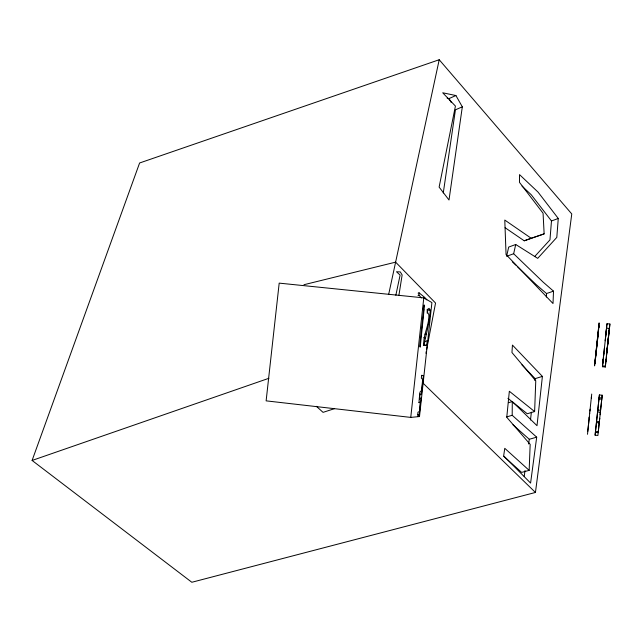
<?xml version="1.0" encoding="UTF-8"?>
<svg xmlns="http://www.w3.org/2000/svg" width="642" height="642" viewBox="0 0 642 642"><rect width="100%" height="100%" fill="white"/><g stroke="black" fill="none" stroke-linecap="round" stroke-linejoin="round"><path stroke-width="0.96" d="M503.713 456.318L521.625 472.4L529.16 470.361L504.772 448.325L503.665 455.852L530.589 483.073L536.696 437.17L512.196 415.286L512.284 401.571L508.568 402.686M609.418 328.64L605.294 367.031L602.437 366.726L607.027 323.704L609.9 324.001L609.418 328.64L606.554 328.126M507.934 398.329L527.251 413.745L534.625 411.57L535.765 380.818L511.955 352.522L512.444 345.075L542.402 376.397L537.009 425.694L512.284 401.571M600.101 414.724L602.188 395.207L599.387 394.934L595.094 435.164L597.887 435.493L599.692 418.271L599.604 419.362M421.353 297.96L418.961 295.119L419.049 292.816L418.111 293.161M529.16 470.361L530.172 444.376L506.763 417.276L509.339 391.259L534.625 411.57M515.719 244.49L513.656 253.742L543.14 282.119L553.516 291.147L553.011 303.522L506.057 254.553L504.781 220.062L531.183 238.246L544.143 233.881L543.068 213.24L519.474 182.344L519.514 174.608L538.068 192.135L558.267 218.457L556.807 237.396L537.699 258.349L515.719 244.49L508.697 247.074L506.771 255.532M546.366 297.061L546.519 293.546L536.126 284.558L517.267 266.51M591.346 398.088L591.426 396.844M602.188 395.207L598.183 432.7L595.399 432.387L599.403 394.894M598.882 327.629L599.018 325.839L594.933 363.653L597.991 335.935M598.36 332.195L598.529 330.044M522.018 186.092L531.255 194.759L551.478 220.976L549.961 239.883L534.642 256.575M609.386 327.99L609.475 326.914L608.961 331.473M421.056 398.2L419.547 399.107L419.94 394.549L421.425 394.284L423.399 375.578L421.625 375.385L421.345 378.09L422.653 379.462L421.625 390.352L419.98 392.11L419.017 401.547L420.277 402.735L419.451 411.482L417.99 412.196L417.685 414.933L419.218 415.093L421.056 398.2L419.282 398.008M423.351 345.051L424.081 345.035L424.314 342.619M426.737 345.324L427.203 340.485L424.563 342.114C426.858 331.681 429.675 321.128 430.22 310.214L429.065 308.32L427.789 309.259L427.516 312.349L428.832 314.62C429.378 325.462 422.934 334.522 423.816 345.364L426.737 345.324L424.081 345.035M606.81 352.201L609.049 331.136M603.015 361.133L603.207 359.199L602.653 364.479L604.411 347.988M606.369 356.149L608.367 337.018M427.219 313.208L427.163 309.316M603.472 356.783L603.865 353.076M595.102 435.172L595.399 432.387M605.607 336.729L606.69 326.626L605.173 340.782M606.842 325.438L607.027 323.704M605.294 367.031L609.9 324.001M410.752 417.404L423.792 297.88L279.19 283.13L266.125 400.857L410.752 417.404L419.491 416.538L431.914 302.583L423.792 297.88M602.437 366.726L602.533 365.844L605.398 366.149M530.493 420.004L531.375 412.172M534.938 380.537L535.147 378.636L521.938 364.897M535.444 492.462L571.765 213.947L439.216 59.73L139.603 162.988L32.1 460.45L191.83 582.27L535.444 492.462L422.645 382.776M524.217 476.372L525.012 470.57M528.639 443.983L529.281 439.28L512.998 424.835M589.91 411.097L590.175 409.147M462.32 106.829L449.007 200.007L439.12 187.111L455.427 106.066L442.699 92.777L455.916 95.538L462.32 106.829L455.427 109.822L443.277 192.945M398.891 295.392L402.141 274.977L400.319 271.935L396.483 271.751L400.118 275.065L395.849 295.216M589.163 418.183L589.332 417.107L587.494 434.297M587.735 431.512L591.723 394.052M425.927 353.269L426.304 351.302M426.681 349.328L435.549 303.048L395.616 262.153L303.955 284.719M388.683 294.333L439.216 59.73M589.653 413.552L589.757 413.127M447.137 98.186L449.015 98.579L455.916 95.538M551.478 220.976L558.267 218.457M505.085 227.709L524.233 240.798L531.183 238.246M544.143 233.881L524.233 240.798M506.594 256.302L513.656 253.742M418.014 295.464L418.961 295.119M32.1 460.45L268.926 378.282M546.519 293.546L553.516 291.147M334.426 408.689L323.054 412.357L316.394 406.322M535.147 378.636L542.402 376.397M506.594 416.947L512.196 415.286M529.281 439.28L536.696 437.17M427.548 309.942L430.22 310.214M424.964 334.161L426.745 334.354M423.712 337.708L425.06 337.853M599.106 397.687L601.891 398M598.962 398.931L601.731 399.236M597.782 409.997L600.543 410.302M597.582 411.955L600.366 412.26M419.651 394.084L421.425 394.284M596.554 421.553L599.339 421.874M418.504 402.534L420.277 402.735M596.434 422.605L599.195 422.918M595.487 431.504L598.248 431.817M417.444 414.892L419.218 415.093M417.501 416.313L419.491 416.538M421.617 375.337L423.399 375.578M419.049 292.816L424.763 297.455L426.842 299.894M512.292 261.751L515.855 265.162M449.015 98.579L451.31 102.6M605.896 360.274L605.807 361.43L605.968 359.496L605.896 360.274M594.628 364.993L594.556 365.884L599.122 322.894L594.628 364.993M424.386 306.659L420.213 347.202L419.699 346.271L423.736 309.267L422.942 309.388L424.129 304.918L424.386 306.659"/></g></svg>
